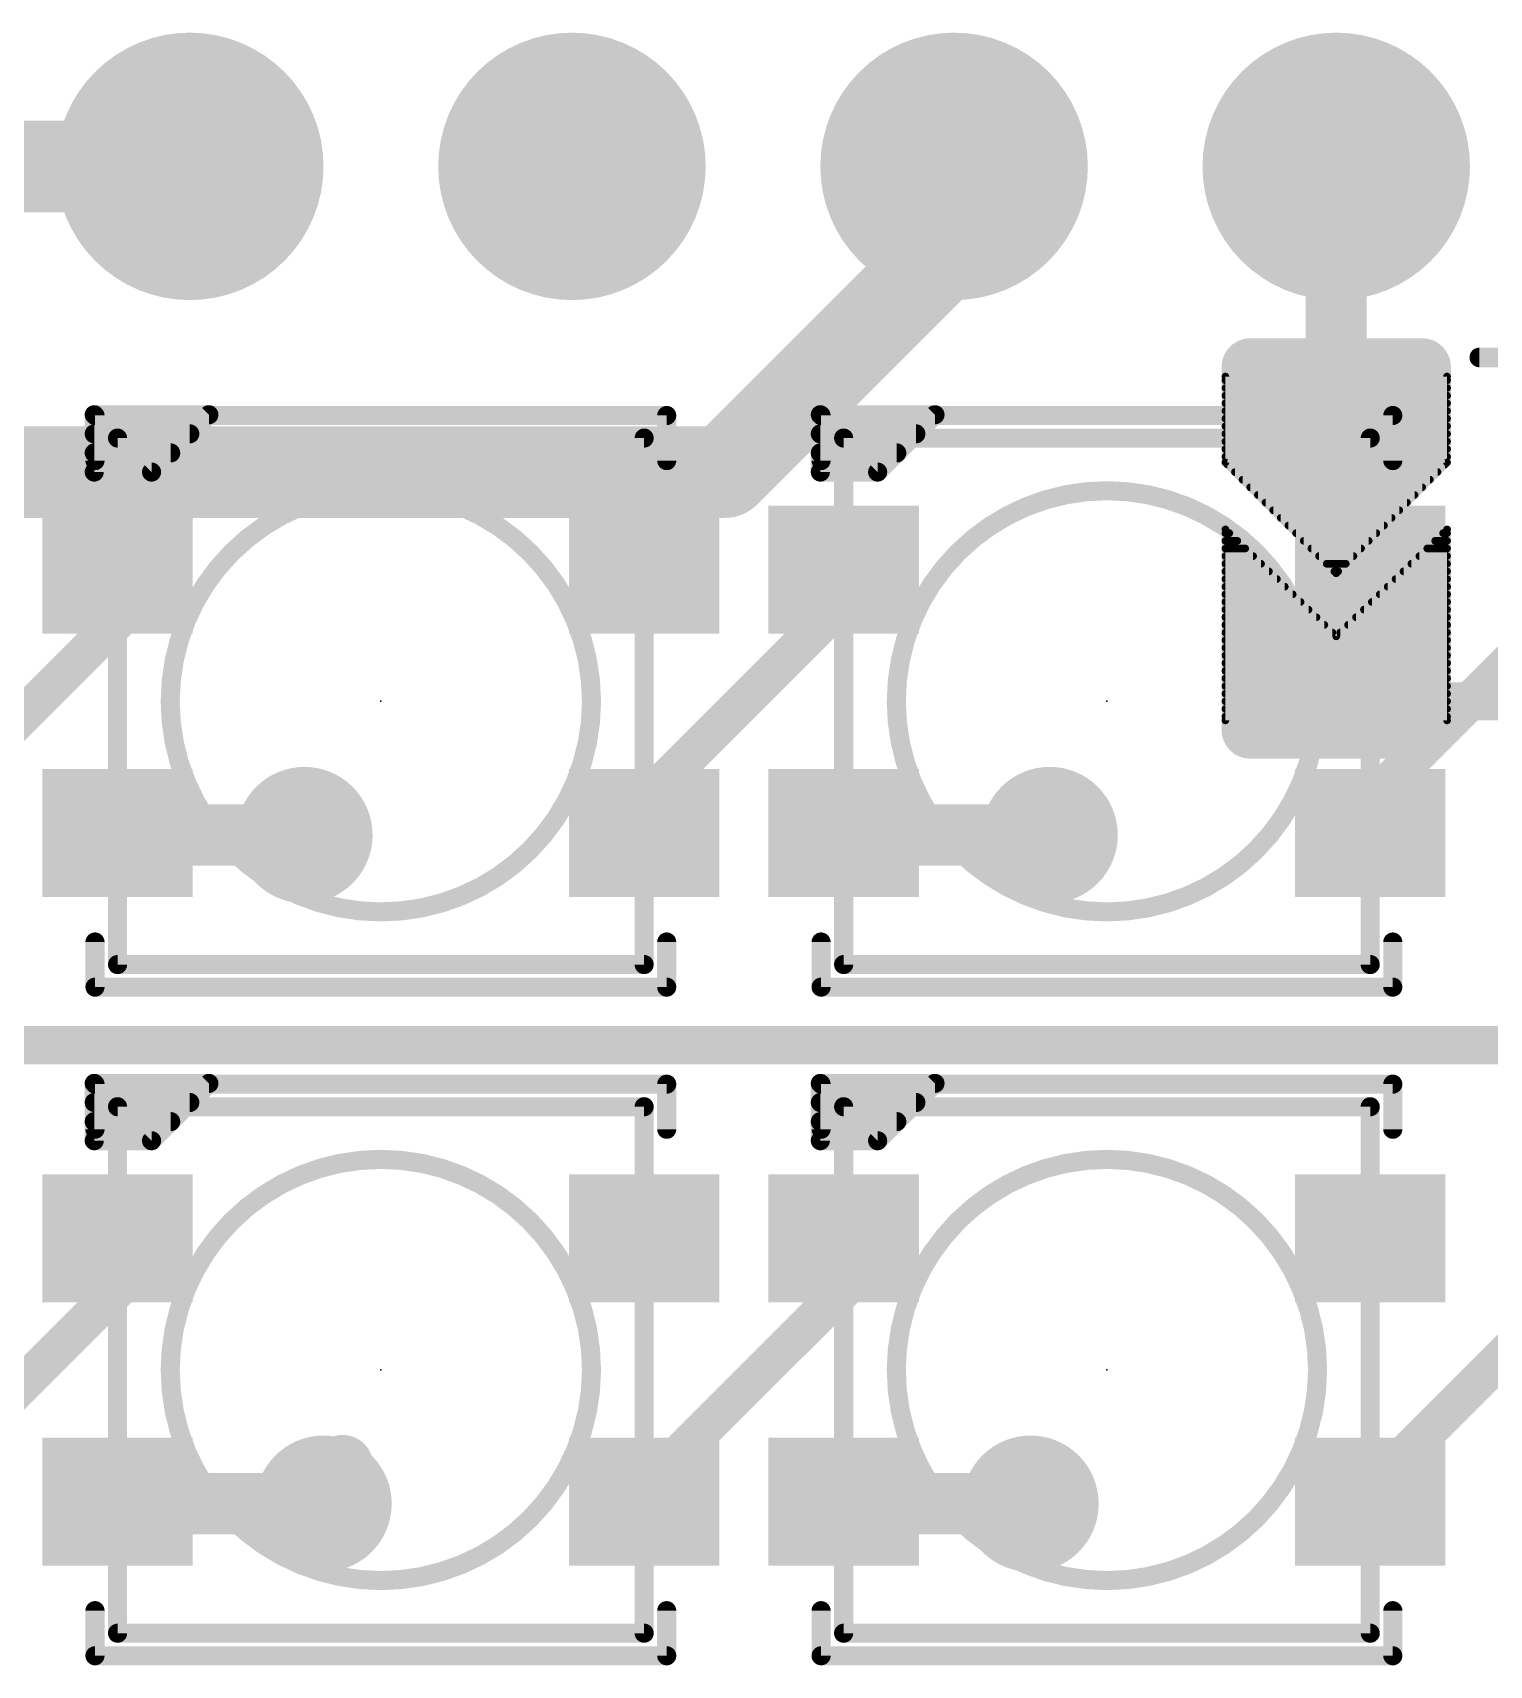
# Model space of a CAD drawing. Extents: x -9.8 to 63.1, y -5.4 to 29.5.
# Drawn here: x 15.47 to 25.15, y 11.63 to 22.48 of the extents above; entities that cross this region are included whole.
import ezdxf

# ---------------------------------------------------------------- set-up
doc = ezdxf.new("R2010")
doc.units = 0
for name, color, linetype in [('1', 12, 'CONTINUOUS'), ('16', 132, 'CONTINUOUS'), ('17', 110, 'CONTINUOUS'), ('18', 110, 'CONTINUOUS'), ('21', 40, 'CONTINUOUS'), ('23', 53, 'CONTINUOUS'), ('47', 253, 'CONTINUOUS'), ('51', 253, 'CONTINUOUS')]:
    doc.layers.add(name, color=color, linetype=linetype)

# ---------------------------------------------------------------- blocks, each defined once
blk = doc.blocks.new('RECT')
blk.add_solid([(-0.5, -0.5), (0.5, -0.5), (-0.5, 0.5), (0.5, 0.5)])
blk = doc.blocks.new('ROUNDP')
at = {"const_width": 0.5}
blk.add_lwpolyline([(0, -0.25, 1), (0, 0.25, 1), (0, -0.25)], format="xyb", dxfattribs=at)
blk = doc.blocks.new('RECT121920X243840R50')
at = {"const_width": 0.1905}
blk.add_lwpolyline([(0.2858, -0.5715), (0.2858, 0.5715, 0.4142), (0.1905, 0.6668), (-0.1905, 0.6668, 0.4142), (-0.2858, 0.5715), (-0.2858, -0.5715, 0.4142), (-0.1905, -0.6668), (0.1905, -0.6668, 0.4142)], format="xyb", close=True, dxfattribs=at)
blk.add_solid([(-0.2159, -0.5969), (0.2159, -0.5969), (-0.2159, 0.5969), (0.2159, 0.5969)])
blk = doc.blocks.new('ROUNDV')
at = {"const_width": 0.5}
blk.add_lwpolyline([(0, -0.25, 1), (0, 0.25, 1), (0, -0.25)], format="xyb", dxfattribs=at)

msp = doc.modelspace()

# ---------------------------------------------------------------- linework, layer by layer
at = {"layer": '1'}
for points, const_width in [([(16.51, 21.59), (6.223, 21.59)], 0.6096), ([(16.03, 18.57), (16.03, 18.909)], 0.254), ([(20.856, 18.697), (20.856, 18.909)], 0.254), ([(19.53, 17.371), (20.856, 18.697)], 0.254), ([(24.356, 17.371), (25.682, 18.697)], 0.254), ([(14.704, 17.244), (16.03, 18.57)], 0.254), ([(19.53, 17.159), (19.53, 17.371)], 0.254), ([(24.356, 17.159), (24.356, 17.371)], 0.254), ([(16.03, 17.159), (16.044, 17.145)], 0.4064), ([(16.044, 17.145), (17.272, 17.145)], 0.4064), ([(20.856, 17.159), (20.87, 17.145)], 0.4064), ([(20.87, 17.145), (22.225, 17.145)], 0.4064), ([(7.662, 15.748), (42.799, 15.748)], 0.254), ([(16.03, 14.125), (16.03, 14.464)], 0.254), ([(20.856, 14.125), (20.856, 14.464)], 0.254), ([(14.704, 12.799), (16.03, 14.125)], 0.254), ([(19.53, 12.799), (20.856, 14.125)], 0.254), ([(24.356, 12.799), (25.682, 14.125)], 0.254), ([(16.03, 12.714), (16.044, 12.7)], 0.4064), ([(19.53, 12.714), (19.53, 12.799)], 0.254), ([(20.856, 12.714), (20.87, 12.7)], 0.4064), ([(24.356, 12.714), (24.356, 12.799)], 0.254), ([(16.044, 12.7), (17.399, 12.7)], 0.4064), ([(20.87, 12.7), (22.098, 12.7)], 0.4064)]:
    msp.add_lwpolyline(points, dxfattribs=dict(at, const_width=const_width))
for points, const_width in [([(16.51, 21.4376, 1), (16.51, 21.7424)], 0.3048), ([(16.0935, 18.909, 1), (15.9665, 18.909)], 0.127), ([(20.9195, 18.909, 1), (20.7925, 18.909)], 0.127), ([(20.9009, 18.6521, 1), (20.8111, 18.7419)], 0.127), ([(16.0749, 18.5251, 1), (15.9851, 18.6149)], 0.127), ([(20.7925, 18.697, 1), (20.9195, 18.697)], 0.127), ([(15.9665, 18.57, 1), (16.0935, 18.57)], 0.127), ([(19.5935, 17.371, 1), (19.4665, 17.371)], 0.127), ([(19.4851, 17.4159, 1), (19.5749, 17.3261)], 0.127), ([(24.4195, 17.371, 1), (24.2925, 17.371)], 0.127), ([(24.3111, 17.4159, 1), (24.4009, 17.3261)], 0.127), ([(16.1018, 17.2308, 1), (15.9582, 17.0872)], 0.2032), ([(16.044, 17.2466, 1), (16.044, 17.0434)], 0.2032), ([(15.9722, 17.0732, 1), (16.1158, 17.2168)], 0.2032), ([(17.272, 17.0434, 1), (17.272, 17.2466)], 0.2032), ([(20.9278, 17.2308, 1), (20.7842, 17.0872)], 0.2032), ([(20.87, 17.2466, 1), (20.87, 17.0434)], 0.2032), ([(20.7982, 17.0732, 1), (20.9418, 17.2168)], 0.2032), ([(22.225, 17.0434, 1), (22.225, 17.2466)], 0.2032), ([(19.4665, 17.159, 1), (19.5935, 17.159)], 0.127), ([(24.2925, 17.159, 1), (24.4195, 17.159)], 0.127), ([(16.0935, 14.464, 1), (15.9665, 14.464)], 0.127), ([(20.9195, 14.464, 1), (20.7925, 14.464)], 0.127), ([(16.0749, 14.0801, 1), (15.9851, 14.1699)], 0.127), ([(20.9009, 14.0801, 1), (20.8111, 14.1699)], 0.127), ([(15.9665, 14.125, 1), (16.0935, 14.125)], 0.127), ([(20.7925, 14.125, 1), (20.9195, 14.125)], 0.127), ([(16.1018, 12.7858, 1), (15.9582, 12.6422)], 0.2032), ([(19.5935, 12.799, 1), (19.4665, 12.799)], 0.127), ([(20.9278, 12.7858, 1), (20.7842, 12.6422)], 0.2032), ([(24.4195, 12.799, 1), (24.2925, 12.799)], 0.127), ([(16.044, 12.8016, 1), (16.044, 12.5984)], 0.2032), ([(15.9722, 12.6282, 1), (16.1158, 12.7718)], 0.2032), ([(17.399, 12.5984, 1), (17.399, 12.8016)], 0.2032), ([(19.4851, 12.8439, 1), (19.5749, 12.7541)], 0.127), ([(20.87, 12.8016, 1), (20.87, 12.5984)], 0.2032), ([(20.7982, 12.6282, 1), (20.9418, 12.7718)], 0.2032), ([(22.098, 12.5984, 1), (22.098, 12.8016)], 0.2032), ([(24.3111, 12.8439, 1), (24.4009, 12.7541)], 0.127), ([(19.4665, 12.714, 1), (19.5935, 12.714)], 0.127), ([(24.2925, 12.714, 1), (24.4195, 12.714)], 0.127)]:
    msp.add_lwpolyline(points, format="xyb", dxfattribs=dict(at, const_width=const_width))
at = {"layer": '16'}
for points, const_width in [([(21.59, 21.59), (21.59, 21.082)], 0.6096), ([(24.13, 21.59), (24.13, 20.066)], 0.4064), ([(21.59, 21.082), (20.066, 19.558)], 0.6096), ([(23.3934, 20.193), (23.3934, 19.6215)], 0.0508), ([(24.8666, 20.193), (23.3934, 20.193)], 0.0508), ([(23.3934, 20.1676), (24.8666, 20.1676)], 0.0508), ([(24.8666, 19.6215), (24.8666, 20.193)], 0.0508), ([(23.3934, 20.1168), (24.8666, 20.1168)], 0.0508), ([(23.3934, 20.066), (24.8666, 20.066)], 0.0508), ([(23.3934, 20.0152), (24.8666, 20.0152)], 0.0508), ([(23.3934, 19.9644), (24.8666, 19.9644)], 0.0508), ([(20.066, 19.558), (8.255, 19.558)], 0.6096), ([(23.3934, 19.9136), (24.8666, 19.9136)], 0.0508), ([(23.3934, 19.8628), (24.8666, 19.8628)], 0.0508), ([(23.3934, 19.812), (24.8666, 19.812)], 0.0508), ([(23.3934, 19.7612), (24.8666, 19.7612)], 0.0508), ([(23.3934, 19.7104), (24.8666, 19.7104)], 0.0508), ([(23.3934, 19.6596), (24.8666, 19.6596)], 0.0508), ([(23.3934, 19.6215), (24.13, 18.8849)], 0.0508), ([(24.13, 18.8849), (24.8666, 19.6215)], 0.0508), ([(23.4061, 19.6088), (24.8539, 19.6088)], 0.0508), ([(23.4569, 19.558), (24.8031, 19.558)], 0.0508), ([(23.5077, 19.5072), (24.7523, 19.5072)], 0.0508), ([(23.5585, 19.4564), (24.7015, 19.4564)], 0.0508), ([(23.6093, 19.4056), (24.6507, 19.4056)], 0.0508), ([(23.6601, 19.3548), (24.5999, 19.3548)], 0.0508), ([(23.7109, 19.304), (24.5491, 19.304)], 0.0508), ([(23.7617, 19.2532), (24.4983, 19.2532)], 0.0508), ([(23.8125, 19.2024), (24.4475, 19.2024)], 0.0508), ([(23.3934, 19.177), (24.13, 18.4658)], 0.0508), ([(23.3934, 17.907), (23.3934, 19.177)], 0.0508), ([(23.3934, 19.1516), (23.4197, 19.1516)], 0.0508), ([(23.3934, 19.1008), (23.4723, 19.1008)], 0.0508), ([(23.8633, 19.1516), (24.3967, 19.1516)], 0.0508), ([(23.9141, 19.1008), (24.3459, 19.1008)], 0.0508), ([(24.13, 18.4658), (24.8666, 19.177)], 0.0508), ([(24.7877, 19.1008), (24.8666, 19.1008)], 0.0508), ([(24.8403, 19.1516), (24.8666, 19.1516)], 0.0508), ([(24.8666, 19.177), (24.8666, 17.907)], 0.0508), ([(23.3934, 19.05), (23.5249, 19.05)], 0.0508), ([(23.3934, 18.9992), (23.5776, 18.9992)], 0.0508), ([(23.9649, 19.05), (24.2951, 19.05)], 0.0508), ([(24.0157, 18.9992), (24.2443, 18.9992)], 0.0508), ([(24.6825, 18.9992), (24.8666, 18.9992)], 0.0508), ([(24.7351, 19.05), (24.8666, 19.05)], 0.0508), ([(23.3934, 18.9484), (23.6302, 18.9484)], 0.0508), ([(23.3934, 18.8976), (23.6828, 18.8976)], 0.0508), ([(24.0665, 18.9484), (24.1935, 18.9484)], 0.0508), ([(24.1173, 18.8976), (24.1427, 18.8976)], 0.0508), ([(24.5772, 18.8976), (24.8666, 18.8976)], 0.0508), ([(24.6298, 18.9484), (24.8666, 18.9484)], 0.0508), ([(23.3934, 18.8468), (23.7354, 18.8468)], 0.0508), ([(23.3934, 18.796), (23.788, 18.796)], 0.0508), ([(24.472, 18.796), (24.8666, 18.796)], 0.0508), ([(24.5246, 18.8468), (24.8666, 18.8468)], 0.0508), ([(23.3934, 18.7452), (23.8406, 18.7452)], 0.0508), ([(23.3934, 18.6944), (23.8932, 18.6944)], 0.0508), ([(23.3934, 18.6436), (23.9459, 18.6436)], 0.0508), ([(24.3142, 18.6436), (24.8666, 18.6436)], 0.0508), ([(24.3668, 18.6944), (24.8666, 18.6944)], 0.0508), ([(24.4194, 18.7452), (24.8666, 18.7452)], 0.0508), ([(23.3934, 18.5928), (23.9985, 18.5928)], 0.0508), ([(23.3934, 18.542), (24.0511, 18.542)], 0.0508), ([(24.2089, 18.542), (24.8666, 18.542)], 0.0508), ([(24.2615, 18.5928), (24.8666, 18.5928)], 0.0508), ([(23.3934, 18.4912), (24.1037, 18.4912)], 0.0508), ([(23.3934, 18.4404), (24.8666, 18.4404)], 0.0508), ([(24.1563, 18.4912), (24.8666, 18.4912)], 0.0508), ([(23.3934, 18.3896), (24.8666, 18.3896)], 0.0508), ([(23.3934, 18.3388), (24.8666, 18.3388)], 0.0508), ([(23.3934, 18.288), (24.8666, 18.288)], 0.0508), ([(23.3934, 18.2372), (24.8666, 18.2372)], 0.0508), ([(23.3934, 18.1864), (24.8666, 18.1864)], 0.0508), ([(23.3934, 18.1356), (24.8666, 18.1356)], 0.0508), ([(26.67, 18.034), (24.13, 18.034)], 0.254), ([(23.3934, 18.0848), (24.8666, 18.0848)], 0.0508), ([(23.3934, 18.034), (24.8666, 18.034)], 0.0508), ([(23.3934, 17.9832), (24.8666, 17.9832)], 0.0508), ([(23.3934, 17.9324), (24.8666, 17.9324)], 0.0508), ([(24.8666, 17.907), (23.3934, 17.907)], 0.0508), ([(17.272, 17.145), (17.145, 17.272)], 0.4064), ([(22.225, 17.145), (22.352, 17.272)], 0.4064), ([(22.352, 17.272), (22.225, 17.272)], 0.4064), ([(17.526, 12.827), (17.526, 12.954)], 0.4064), ([(17.399, 12.7), (17.526, 12.827)], 0.4064), ([(22.098, 12.7), (22.225, 12.827)], 0.4064)]:
    msp.add_lwpolyline(points, dxfattribs=dict(at, const_width=const_width))
for points, const_width in [([(21.7424, 21.59, 1), (21.4376, 21.59)], 0.3048), ([(24.2316, 21.59, 1), (24.0284, 21.59)], 0.2032), ([(21.6978, 20.9742, 1), (21.4822, 21.1898)], 0.3048), ([(21.4376, 21.082, 1), (21.7424, 21.082)], 0.3048), ([(23.4061, 20.193, 1), (23.3807, 20.193)], 0.0254), ([(23.3934, 20.2057, 1), (23.3934, 20.1803)], 0.0254), ([(23.3934, 20.1803, 1), (23.3934, 20.1549)], 0.0254), ([(24.8793, 20.193, 1), (24.8539, 20.193)], 0.0254), ([(24.8666, 20.1803, 1), (24.8666, 20.2057)], 0.0254), ([(24.8666, 20.1549, 1), (24.8666, 20.1803)], 0.0254), ([(23.3934, 20.1295, 1), (23.3934, 20.1041)], 0.0254), ([(23.3934, 20.0787, 1), (23.3934, 20.0533)], 0.0254), ([(24.0284, 20.066, 1), (24.2316, 20.066)], 0.2032), ([(24.8666, 20.1041, 1), (24.8666, 20.1295)], 0.0254), ([(24.8666, 20.0533, 1), (24.8666, 20.0787)], 0.0254), ([(23.3934, 20.0279, 1), (23.3934, 20.0025)], 0.0254), ([(23.3934, 19.9771, 1), (23.3934, 19.9517)], 0.0254), ([(24.8666, 20.0025, 1), (24.8666, 20.0279)], 0.0254), ([(24.8666, 19.9517, 1), (24.8666, 19.9771)], 0.0254), ([(20.066, 19.4056, 1), (20.066, 19.7104)], 0.3048), ([(23.3934, 19.9263, 1), (23.3934, 19.9009)], 0.0254), ([(23.3934, 19.8755, 1), (23.3934, 19.8501)], 0.0254), ([(24.8666, 19.9009, 1), (24.8666, 19.9263)], 0.0254), ([(24.8666, 19.8501, 1), (24.8666, 19.8755)], 0.0254), ([(19.9582, 19.6658, 1), (20.1738, 19.4502)], 0.3048), ([(23.3934, 19.8247, 1), (23.3934, 19.7993)], 0.0254), ([(23.3934, 19.7739, 1), (23.3934, 19.7485)], 0.0254), ([(24.8666, 19.7993, 1), (24.8666, 19.8247)], 0.0254), ([(24.8666, 19.7485, 1), (24.8666, 19.7739)], 0.0254), ([(23.3934, 19.7231, 1), (23.3934, 19.6977)], 0.0254), ([(23.3934, 19.6723, 1), (23.3934, 19.6469)], 0.0254), ([(23.4024, 19.6305, 1), (23.3844, 19.6125)], 0.0254), ([(24.8756, 19.6125, 1), (24.8576, 19.6305)], 0.0254), ([(24.8666, 19.6977, 1), (24.8666, 19.7231)], 0.0254), ([(24.8666, 19.6469, 1), (24.8666, 19.6723)], 0.0254), ([(23.3807, 19.6215, 1), (23.4061, 19.6215)], 0.0254), ([(23.4061, 19.6215, 1), (23.4061, 19.5961)], 0.0254), ([(23.4569, 19.5707, 1), (23.4569, 19.5453)], 0.0254), ([(24.8031, 19.5453, 1), (24.8031, 19.5707)], 0.0254), ([(24.8539, 19.6215, 1), (24.8793, 19.6215)], 0.0254), ([(24.8539, 19.5961, 1), (24.8539, 19.6215)], 0.0254), ([(23.5077, 19.5199, 1), (23.5077, 19.4945)], 0.0254), ([(23.5585, 19.4691, 1), (23.5585, 19.4437)], 0.0254), ([(23.6093, 19.4183, 1), (23.6093, 19.3929)], 0.0254), ([(24.6507, 19.3929, 1), (24.6507, 19.4183)], 0.0254), ([(24.7015, 19.4437, 1), (24.7015, 19.4691)], 0.0254), ([(24.7523, 19.4945, 1), (24.7523, 19.5199)], 0.0254), ([(23.6601, 19.3675, 1), (23.6601, 19.3421)], 0.0254), ([(23.7109, 19.3167, 1), (23.7109, 19.2913)], 0.0254), ([(24.5491, 19.2913, 1), (24.5491, 19.3167)], 0.0254), ([(24.5999, 19.3421, 1), (24.5999, 19.3675)], 0.0254), ([(23.7617, 19.2659, 1), (23.7617, 19.2405)], 0.0254), ([(23.8125, 19.2151, 1), (23.8125, 19.1897)], 0.0254), ([(24.4475, 19.1897, 1), (24.4475, 19.2151)], 0.0254), ([(24.4983, 19.2405, 1), (24.4983, 19.2659)], 0.0254), ([(23.4022, 19.1861, 1), (23.3846, 19.1679)], 0.0254), ([(23.4061, 19.177, 1), (23.3807, 19.177)], 0.0254), ([(23.3934, 19.1643, 1), (23.3934, 19.1389)], 0.0254), ([(23.3934, 19.1135, 1), (23.3934, 19.0881)], 0.0254), ([(23.4197, 19.1389, 1), (23.4197, 19.1643)], 0.0254), ([(23.4723, 19.0881, 1), (23.4723, 19.1135)], 0.0254), ([(23.8633, 19.1643, 1), (23.8633, 19.1389)], 0.0254), ([(23.9141, 19.1135, 1), (23.9141, 19.0881)], 0.0254), ([(24.3459, 19.0881, 1), (24.3459, 19.1135)], 0.0254), ([(24.3967, 19.1389, 1), (24.3967, 19.1643)], 0.0254), ([(24.7877, 19.1135, 1), (24.7877, 19.0881)], 0.0254), ([(24.8403, 19.1643, 1), (24.8403, 19.1389)], 0.0254), ([(24.8793, 19.177, 1), (24.8539, 19.177)], 0.0254), ([(24.8754, 19.1679, 1), (24.8578, 19.1861)], 0.0254), ([(24.8666, 19.1389, 1), (24.8666, 19.1643)], 0.0254), ([(24.8666, 19.0881, 1), (24.8666, 19.1135)], 0.0254), ([(23.3934, 19.0627, 1), (23.3934, 19.0373)], 0.0254), ([(23.3934, 19.0119, 1), (23.3934, 18.9865)], 0.0254), ([(23.5249, 19.0373, 1), (23.5249, 19.0627)], 0.0254), ([(23.5776, 18.9865, 1), (23.5776, 19.0119)], 0.0254), ([(23.9649, 19.0627, 1), (23.9649, 19.0373)], 0.0254), ([(24.0157, 19.0119, 1), (24.0157, 18.9865)], 0.0254), ([(24.2443, 18.9865, 1), (24.2443, 19.0119)], 0.0254), ([(24.2951, 19.0373, 1), (24.2951, 19.0627)], 0.0254), ([(24.6825, 19.0119, 1), (24.6825, 18.9865)], 0.0254), ([(24.7351, 19.0627, 1), (24.7351, 19.0373)], 0.0254), ([(24.8666, 19.0373, 1), (24.8666, 19.0627)], 0.0254), ([(24.8666, 18.9865, 1), (24.8666, 19.0119)], 0.0254), ([(23.3934, 18.9611, 1), (23.3934, 18.9357)], 0.0254), ([(23.3934, 18.9103, 1), (23.3934, 18.8849)], 0.0254), ([(23.6302, 18.9357, 1), (23.6302, 18.9611)], 0.0254), ([(23.6828, 18.8849, 1), (23.6828, 18.9103)], 0.0254), ([(24.0665, 18.9611, 1), (24.0665, 18.9357)], 0.0254), ([(24.1173, 18.9103, 1), (24.1173, 18.8849)], 0.0254), ([(24.121, 18.8939, 1), (24.139, 18.8759)], 0.0254), ([(24.121, 18.8759, 1), (24.139, 18.8939)], 0.0254), ([(24.1427, 18.8849, 1), (24.1427, 18.9103)], 0.0254), ([(24.1935, 18.9357, 1), (24.1935, 18.9611)], 0.0254), ([(24.5772, 18.9103, 1), (24.5772, 18.8849)], 0.0254), ([(24.6298, 18.9611, 1), (24.6298, 18.9357)], 0.0254), ([(24.8666, 18.9357, 1), (24.8666, 18.9611)], 0.0254), ([(24.8666, 18.8849, 1), (24.8666, 18.9103)], 0.0254), ([(23.3934, 18.8595, 1), (23.3934, 18.8341)], 0.0254), ([(23.3934, 18.8087, 1), (23.3934, 18.7833)], 0.0254), ([(23.7354, 18.8341, 1), (23.7354, 18.8595)], 0.0254), ([(23.788, 18.7833, 1), (23.788, 18.8087)], 0.0254), ([(24.472, 18.8087, 1), (24.472, 18.7833)], 0.0254), ([(24.5246, 18.8595, 1), (24.5246, 18.8341)], 0.0254), ([(24.8666, 18.8341, 1), (24.8666, 18.8595)], 0.0254), ([(24.8666, 18.7833, 1), (24.8666, 18.8087)], 0.0254), ([(23.3934, 18.7579, 1), (23.3934, 18.7325)], 0.0254), ([(23.3934, 18.7071, 1), (23.3934, 18.6817)], 0.0254), ([(23.3934, 18.6563, 1), (23.3934, 18.6309)], 0.0254), ([(23.8406, 18.7325, 1), (23.8406, 18.7579)], 0.0254), ([(23.8932, 18.6817, 1), (23.8932, 18.7071)], 0.0254), ([(23.9459, 18.6309, 1), (23.9459, 18.6563)], 0.0254), ([(24.3142, 18.6563, 1), (24.3142, 18.6309)], 0.0254), ([(24.3668, 18.7071, 1), (24.3668, 18.6817)], 0.0254), ([(24.4194, 18.7579, 1), (24.4194, 18.7325)], 0.0254), ([(24.8666, 18.7325, 1), (24.8666, 18.7579)], 0.0254), ([(24.8666, 18.6817, 1), (24.8666, 18.7071)], 0.0254), ([(24.8666, 18.6309, 1), (24.8666, 18.6563)], 0.0254), ([(23.3934, 18.6055, 1), (23.3934, 18.5801)], 0.0254), ([(23.3934, 18.5547, 1), (23.3934, 18.5293)], 0.0254), ([(23.9985, 18.5801, 1), (23.9985, 18.6055)], 0.0254), ([(24.0511, 18.5293, 1), (24.0511, 18.5547)], 0.0254), ([(24.2089, 18.5547, 1), (24.2089, 18.5293)], 0.0254), ([(24.2615, 18.6055, 1), (24.2615, 18.5801)], 0.0254), ([(24.8666, 18.5801, 1), (24.8666, 18.6055)], 0.0254), ([(24.8666, 18.5293, 1), (24.8666, 18.5547)], 0.0254), ([(23.3934, 18.5039, 1), (23.3934, 18.4785)], 0.0254), ([(23.3934, 18.4531, 1), (23.3934, 18.4277)], 0.0254), ([(24.1037, 18.4785, 1), (24.1037, 18.5039)], 0.0254), ([(24.1212, 18.4749, 1), (24.1388, 18.4567)], 0.0254), ([(24.1212, 18.4567, 1), (24.1388, 18.4749)], 0.0254), ([(24.1563, 18.5039, 1), (24.1563, 18.4785)], 0.0254), ([(24.8666, 18.4785, 1), (24.8666, 18.5039)], 0.0254), ([(24.8666, 18.4277, 1), (24.8666, 18.4531)], 0.0254), ([(23.3934, 18.4023, 1), (23.3934, 18.3769)], 0.0254), ([(23.3934, 18.3515, 1), (23.3934, 18.3261)], 0.0254), ([(24.8666, 18.3769, 1), (24.8666, 18.4023)], 0.0254), ([(24.8666, 18.3261, 1), (24.8666, 18.3515)], 0.0254), ([(23.3934, 18.3007, 1), (23.3934, 18.2753)], 0.0254), ([(23.3934, 18.2499, 1), (23.3934, 18.2245)], 0.0254), ([(24.8666, 18.2753, 1), (24.8666, 18.3007)], 0.0254), ([(24.8666, 18.2245, 1), (24.8666, 18.2499)], 0.0254), ([(23.3934, 18.1991, 1), (23.3934, 18.1737)], 0.0254), ([(23.3934, 18.1483, 1), (23.3934, 18.1229)], 0.0254), ([(24.13, 18.0975, 1), (24.13, 17.9705)], 0.127), ([(24.8666, 18.1737, 1), (24.8666, 18.1991)], 0.0254), ([(24.8666, 18.1229, 1), (24.8666, 18.1483)], 0.0254), ([(23.3934, 18.0975, 1), (23.3934, 18.0721)], 0.0254), ([(23.3934, 18.0467, 1), (23.3934, 18.0213)], 0.0254), ([(24.8666, 18.0721, 1), (24.8666, 18.0975)], 0.0254), ([(24.8666, 18.0213, 1), (24.8666, 18.0467)], 0.0254), ([(23.3934, 17.9959, 1), (23.3934, 17.9705)], 0.0254), ([(23.3934, 17.9451, 1), (23.3934, 17.9197)], 0.0254), ([(23.3934, 17.9197, 1), (23.3934, 17.8943)], 0.0254), ([(23.3807, 17.907, 1), (23.4061, 17.907)], 0.0254), ([(24.8539, 17.907, 1), (24.8793, 17.907)], 0.0254), ([(24.8666, 17.9705, 1), (24.8666, 17.9959)], 0.0254), ([(24.8666, 17.9197, 1), (24.8666, 17.9451)], 0.0254), ([(24.8666, 17.8943, 1), (24.8666, 17.9197)], 0.0254), ([(17.2168, 17.3438, 1), (17.0732, 17.2002)], 0.2032), ([(22.225, 17.3736, 1), (22.225, 17.1704)], 0.2032), ([(22.4238, 17.2002, 1), (22.2802, 17.3438)], 0.2032), ([(22.352, 17.1704, 1), (22.352, 17.3736)], 0.2032), ([(17.2002, 17.0732, 1), (17.3438, 17.2168)], 0.2032), ([(22.1532, 17.2168, 1), (22.2968, 17.0732)], 0.2032), ([(17.6276, 12.954, 1), (17.4244, 12.954)], 0.2032), ([(17.5978, 12.7552, 1), (17.4542, 12.8988)], 0.2032), ([(22.2968, 12.7552, 1), (22.1532, 12.8988)], 0.2032), ([(17.4244, 12.827, 1), (17.6276, 12.827)], 0.2032), ([(17.3272, 12.7718, 1), (17.4708, 12.6282)], 0.2032), ([(22.0262, 12.7718, 1), (22.1698, 12.6282)], 0.2032)]:
    msp.add_lwpolyline(points, format="xyb", dxfattribs=dict(at, const_width=const_width))
at = {"layer": '21', "const_width": 0.0635}
for points in [[(15.9068, 19.939, 1), (15.8432, 19.939)], [(15.875, 19.9707, 1), (15.875, 19.9073)], [(15.9118, 19.934, 1), (15.8483, 19.934)], [(15.88, 19.9657, 1), (15.88, 19.9023)], [(16.6595, 19.9165, 1), (16.6145, 19.9615)], [(16.637, 19.9073, 1), (16.637, 19.9707)], [(19.7117, 19.934, 1), (19.6483, 19.934)], [(19.68, 19.9023, 1), (19.68, 19.9657)], [(20.7327, 19.939, 1), (20.6693, 19.939)], [(20.701, 19.9707, 1), (20.701, 19.9073)], [(20.7377, 19.934, 1), (20.6743, 19.934)], [(20.706, 19.9657, 1), (20.706, 19.9023)], [(21.4855, 19.9165, 1), (21.4405, 19.9615)], [(21.463, 19.9073, 1), (21.463, 19.9707)], [(24.5377, 19.934, 1), (24.4743, 19.934)], [(24.506, 19.9023, 1), (24.506, 19.9657)], [(15.875, 19.8438, 1), (15.875, 19.7803)], [(16.51, 19.7803, 1), (16.51, 19.8438)], [(20.701, 19.8438, 1), (20.701, 19.7803)], [(21.336, 19.7803, 1), (21.336, 19.8438)], [(15.875, 19.7168, 1), (15.875, 19.6533)], [(15.8483, 19.634, 1), (15.9118, 19.634)], [(16.383, 19.6533, 1), (16.383, 19.7168)], [(19.6483, 19.634, 1), (19.7117, 19.634)], [(20.701, 19.7168, 1), (20.701, 19.6533)], [(20.6743, 19.634, 1), (20.7377, 19.634)], [(21.209, 19.6533, 1), (21.209, 19.7168)], [(24.4743, 19.634, 1), (24.5377, 19.634)], [(15.8432, 19.558, 1), (15.9068, 19.558)], [(15.875, 19.5897, 1), (15.875, 19.5263)], [(15.875, 19.5897, 1), (15.875, 19.5263)], [(16.2335, 19.5805, 1), (16.2785, 19.5355)], [(16.256, 19.5263, 1), (16.256, 19.5897)], [(16.256, 19.5263, 1), (16.256, 19.5897)], [(20.701, 19.5897, 1), (20.701, 19.5263)], [(20.701, 19.5897, 1), (20.701, 19.5263)], [(20.6693, 19.558, 1), (20.7327, 19.558)], [(21.0595, 19.5805, 1), (21.1045, 19.5355)], [(21.082, 19.5263, 1), (21.082, 19.5897)], [(21.082, 19.5263, 1), (21.082, 19.5897)], [(15.9118, 16.434, 1), (15.8483, 16.434)], [(19.7117, 16.434, 1), (19.6483, 16.434)], [(20.7377, 16.434, 1), (20.6743, 16.434)], [(24.5377, 16.434, 1), (24.4743, 16.434)], [(15.88, 16.1657, 1), (15.88, 16.1023)], [(19.68, 16.1023, 1), (19.68, 16.1657)], [(20.706, 16.1657, 1), (20.706, 16.1023)], [(24.506, 16.1023, 1), (24.506, 16.1657)], [(15.8483, 16.134, 1), (15.9118, 16.134)], [(19.6483, 16.134, 1), (19.7117, 16.134)], [(20.6743, 16.134, 1), (20.7377, 16.134)], [(24.4743, 16.134, 1), (24.5377, 16.134)], [(15.9068, 15.494, 1), (15.8432, 15.494)], [(15.875, 15.5258, 1), (15.875, 15.4623)], [(15.88, 15.5208, 1), (15.88, 15.4573)], [(15.9118, 15.489, 1), (15.8483, 15.489)], [(16.6595, 15.4715, 1), (16.6145, 15.5165)], [(16.637, 15.4623, 1), (16.637, 15.5258)], [(19.7117, 15.489, 1), (19.6483, 15.489)], [(19.68, 15.4573, 1), (19.68, 15.5208)], [(20.701, 15.5258, 1), (20.701, 15.4623)], [(20.7327, 15.494, 1), (20.6693, 15.494)], [(20.7377, 15.489, 1), (20.6743, 15.489)], [(20.706, 15.5208, 1), (20.706, 15.4573)], [(21.4855, 15.4715, 1), (21.4405, 15.5165)], [(21.463, 15.4623, 1), (21.463, 15.5258)], [(24.5377, 15.489, 1), (24.4743, 15.489)], [(24.506, 15.4573, 1), (24.506, 15.5208)], [(15.875, 15.3988, 1), (15.875, 15.3353)], [(16.51, 15.3353, 1), (16.51, 15.3988)], [(20.701, 15.3988, 1), (20.701, 15.3353)], [(21.336, 15.3353, 1), (21.336, 15.3988)], [(15.875, 15.2718, 1), (15.875, 15.2082)], [(16.383, 15.2082, 1), (16.383, 15.2718)], [(20.701, 15.2718, 1), (20.701, 15.2082)], [(21.209, 15.2082, 1), (21.209, 15.2718)], [(15.8483, 15.189, 1), (15.9118, 15.189)], [(19.6483, 15.189, 1), (19.7117, 15.189)], [(20.6743, 15.189, 1), (20.7377, 15.189)], [(24.4743, 15.189, 1), (24.5377, 15.189)], [(15.8432, 15.113, 1), (15.9068, 15.113)], [(15.875, 15.1448, 1), (15.875, 15.0813)], [(15.875, 15.1448, 1), (15.875, 15.0813)], [(16.2335, 15.1355, 1), (16.2785, 15.0905)], [(16.256, 15.0813, 1), (16.256, 15.1448)], [(16.256, 15.0813, 1), (16.256, 15.1448)], [(20.701, 15.1448, 1), (20.701, 15.0813)], [(20.701, 15.1448, 1), (20.701, 15.0813)], [(20.6693, 15.113, 1), (20.7327, 15.113)], [(21.0595, 15.1355, 1), (21.1045, 15.0905)], [(21.082, 15.0813, 1), (21.082, 15.1448)], [(21.082, 15.0813, 1), (21.082, 15.1448)], [(15.9118, 11.989, 1), (15.8483, 11.989)], [(19.7117, 11.989, 1), (19.6483, 11.989)], [(20.7377, 11.989, 1), (20.6743, 11.989)], [(24.5377, 11.989, 1), (24.4743, 11.989)], [(15.88, 11.7208, 1), (15.88, 11.6572)], [(19.68, 11.6572, 1), (19.68, 11.7208)], [(20.706, 11.7208, 1), (20.706, 11.6572)], [(24.506, 11.6572, 1), (24.506, 11.7208)], [(15.8483, 11.689, 1), (15.9118, 11.689)], [(19.6483, 11.689, 1), (19.7117, 11.689)], [(20.6743, 11.689, 1), (20.7377, 11.689)], [(24.4743, 11.689, 1), (24.5377, 11.689)]]:
    msp.add_lwpolyline(points, format="xyb", dxfattribs=at)
at = {"layer": '21', "const_width": 0.127}
for points in [[(15.875, 19.939), (15.875, 19.558)], [(16.637, 19.939), (15.875, 19.939)], [(15.88, 19.634), (15.88, 19.934)], [(15.88, 19.934), (19.68, 19.934)], [(16.256, 19.558), (16.637, 19.939)], [(19.68, 19.934), (19.68, 19.634)], [(20.701, 19.939), (20.701, 19.558)], [(21.463, 19.939), (20.701, 19.939)], [(20.706, 19.634), (20.706, 19.934)], [(20.706, 19.934), (24.506, 19.934)], [(21.082, 19.558), (21.463, 19.939)], [(24.506, 19.934), (24.506, 19.634)], [(15.875, 19.812), (16.51, 19.812)], [(20.701, 19.812), (21.336, 19.812)], [(15.875, 19.685), (16.383, 19.685)], [(20.701, 19.685), (21.209, 19.685)], [(15.875, 19.558), (16.256, 19.558)], [(15.875, 19.558), (16.256, 19.558)], [(20.701, 19.558), (21.082, 19.558)], [(20.701, 19.558), (21.082, 19.558)], [(15.88, 16.434), (15.88, 16.134)], [(19.68, 16.134), (19.68, 16.434)], [(20.706, 16.434), (20.706, 16.134)], [(24.506, 16.134), (24.506, 16.434)], [(15.88, 16.134), (19.68, 16.134)], [(20.706, 16.134), (24.506, 16.134)], [(15.875, 15.494), (15.875, 15.113)], [(16.637, 15.494), (15.875, 15.494)], [(15.88, 15.189), (15.88, 15.489)], [(15.88, 15.489), (19.68, 15.489)], [(16.256, 15.113), (16.637, 15.494)], [(19.68, 15.489), (19.68, 15.189)], [(20.701, 15.494), (20.701, 15.113)], [(21.463, 15.494), (20.701, 15.494)], [(20.706, 15.189), (20.706, 15.489)], [(20.706, 15.489), (24.506, 15.489)], [(21.082, 15.113), (21.463, 15.494)], [(24.506, 15.489), (24.506, 15.189)], [(15.875, 15.367), (16.51, 15.367)], [(20.701, 15.367), (21.336, 15.367)], [(15.875, 15.24), (16.383, 15.24)], [(20.701, 15.24), (21.209, 15.24)], [(15.875, 15.113), (16.256, 15.113)], [(15.875, 15.113), (16.256, 15.113)], [(20.701, 15.113), (21.082, 15.113)], [(20.701, 15.113), (21.082, 15.113)], [(15.88, 11.989), (15.88, 11.689)], [(19.68, 11.689), (19.68, 11.989)], [(20.706, 11.989), (20.706, 11.689)], [(24.506, 11.689), (24.506, 11.989)], [(15.88, 11.689), (19.68, 11.689)], [(20.706, 11.689), (24.506, 11.689)]]:
    msp.add_lwpolyline(points, dxfattribs=at)
at = {"layer": '23'}
for p in [(17.78, 18.034), (22.606, 18.034), (17.78, 13.589), (22.606, 13.589)]:
    msp.add_point(p, dxfattribs=at)
at = {"layer": '47', "const_width": 0.13}
msp.add_lwpolyline([(25.0808, 20.32), (25.7192, 20.32)], dxfattribs=at)
at = {"layer": '47', "const_width": 0.065}
msp.add_lwpolyline([(25.0808, 20.3525, 1), (25.0808, 20.2875)], format="xyb", dxfattribs=at)
at = {"layer": '51', "const_width": 0.127}
for points in [[(16.03, 19.784), (19.53, 19.784)], [(16.03, 16.284), (16.03, 19.784)], [(19.53, 19.784), (19.53, 16.284)], [(20.856, 19.784), (24.356, 19.784)], [(20.856, 16.284), (20.856, 19.784)], [(24.356, 19.784), (24.356, 16.284)], [(19.53, 16.284), (16.03, 16.284)], [(24.356, 16.284), (20.856, 16.284)], [(16.03, 15.339), (19.53, 15.339)], [(16.03, 11.839), (16.03, 15.339)], [(19.53, 15.339), (19.53, 11.839)], [(20.856, 15.339), (24.356, 15.339)], [(20.856, 11.839), (20.856, 15.339)], [(24.356, 15.339), (24.356, 11.839)], [(19.53, 11.839), (16.03, 11.839)], [(24.356, 11.839), (20.856, 11.839)]]:
    msp.add_lwpolyline(points, dxfattribs=at)
at = {"layer": '51'}
for points, const_width in [([(16.03, 19.8158, 1), (16.03, 19.7523)], 0.0635), ([(16.0617, 19.784, 1), (15.9983, 19.784)], 0.0635), ([(19.5617, 19.784, 1), (19.4983, 19.784)], 0.0635), ([(19.53, 19.7523, 1), (19.53, 19.8158)], 0.0635), ([(20.856, 19.8158, 1), (20.856, 19.7523)], 0.0635), ([(20.8878, 19.784, 1), (20.8243, 19.784)], 0.0635), ([(24.3878, 19.784, 1), (24.3243, 19.784)], 0.0635), ([(24.356, 19.7523, 1), (24.356, 19.8158)], 0.0635), ([(17.78, 16.634, 1), (17.78, 19.434, 1), (17.78, 16.634)], 0.127), ([(22.606, 16.634, 1), (22.606, 19.434, 1), (22.606, 16.634)], 0.127), ([(16.03, 16.3158, 1), (16.03, 16.2523)], 0.0635), ([(15.9983, 16.284, 1), (16.0617, 16.284)], 0.0635), ([(19.4983, 16.284, 1), (19.5617, 16.284)], 0.0635), ([(19.53, 16.2523, 1), (19.53, 16.3158)], 0.0635), ([(20.856, 16.3158, 1), (20.856, 16.2523)], 0.0635), ([(20.8243, 16.284, 1), (20.8878, 16.284)], 0.0635), ([(24.3243, 16.284, 1), (24.3878, 16.284)], 0.0635), ([(24.356, 16.2523, 1), (24.356, 16.3158)], 0.0635), ([(16.03, 15.3708, 1), (16.03, 15.3072)], 0.0635), ([(16.0617, 15.339, 1), (15.9983, 15.339)], 0.0635), ([(19.5617, 15.339, 1), (19.4983, 15.339)], 0.0635), ([(19.53, 15.3072, 1), (19.53, 15.3708)], 0.0635), ([(20.856, 15.3708, 1), (20.856, 15.3072)], 0.0635), ([(20.8878, 15.339, 1), (20.8243, 15.339)], 0.0635), ([(24.3878, 15.339, 1), (24.3243, 15.339)], 0.0635), ([(24.356, 15.3072, 1), (24.356, 15.3708)], 0.0635), ([(17.78, 12.189, 1), (17.78, 14.989, 1), (17.78, 12.189)], 0.127), ([(22.606, 12.189, 1), (22.606, 14.989, 1), (22.606, 12.189)], 0.127), ([(16.03, 11.8708, 1), (16.03, 11.8072)], 0.0635), ([(15.9983, 11.839, 1), (16.0617, 11.839)], 0.0635), ([(19.4983, 11.839, 1), (19.5617, 11.839)], 0.0635), ([(19.53, 11.8072, 1), (19.53, 11.8708)], 0.0635), ([(20.856, 11.8708, 1), (20.856, 11.8072)], 0.0635), ([(20.8243, 11.839, 1), (20.8878, 11.839)], 0.0635), ([(24.3243, 11.839, 1), (24.3878, 11.839)], 0.0635), ([(24.356, 11.8072, 1), (24.356, 11.8708)], 0.0635)]:
    msp.add_lwpolyline(points, format="xyb", dxfattribs=dict(at, const_width=const_width))

# ---------------------------------------------------------------- block references
at = {"layer": '1', "xscale": 0.85, "rotation": 90}
for p in [(16.03, 18.909), (19.53, 18.909), (20.856, 18.909), (24.356, 18.909), (16.03, 17.159), (19.53, 17.159), (20.856, 17.159), (24.356, 17.159), (16.03, 14.464), (19.53, 14.464), (20.856, 14.464), (24.356, 14.464), (16.03, 12.714), (19.53, 12.714), (20.856, 12.714), (24.356, 12.714)]:
    msp.add_blockref('RECT', p, dxfattribs=at)
at = {"layer": '16', "rotation": 270}
for p in [(24.13, 20.066), (24.13, 18.034)]:
    msp.add_blockref('RECT121920X243840R50', p, dxfattribs=at)
at = {"layer": '17', "xscale": 1.778, "yscale": 1.778}
for p in [(16.51, 21.59), (16.51, 21.59), (19.05, 21.59), (19.05, 21.59), (21.59, 21.59), (21.59, 21.59), (24.13, 21.59), (24.13, 21.59)]:
    msp.add_blockref('ROUNDP', p, dxfattribs=at)
at = {"layer": '18', "xscale": 0.9064, "yscale": 0.9064}
for p in [(17.272, 17.145), (17.272, 17.145), (22.225, 17.145), (22.225, 17.145), (17.399, 12.7), (17.399, 12.7), (22.098, 12.7), (22.098, 12.7)]:
    msp.add_blockref('ROUNDV', p, dxfattribs=at)

doc.saveas('drawing.dxf')
